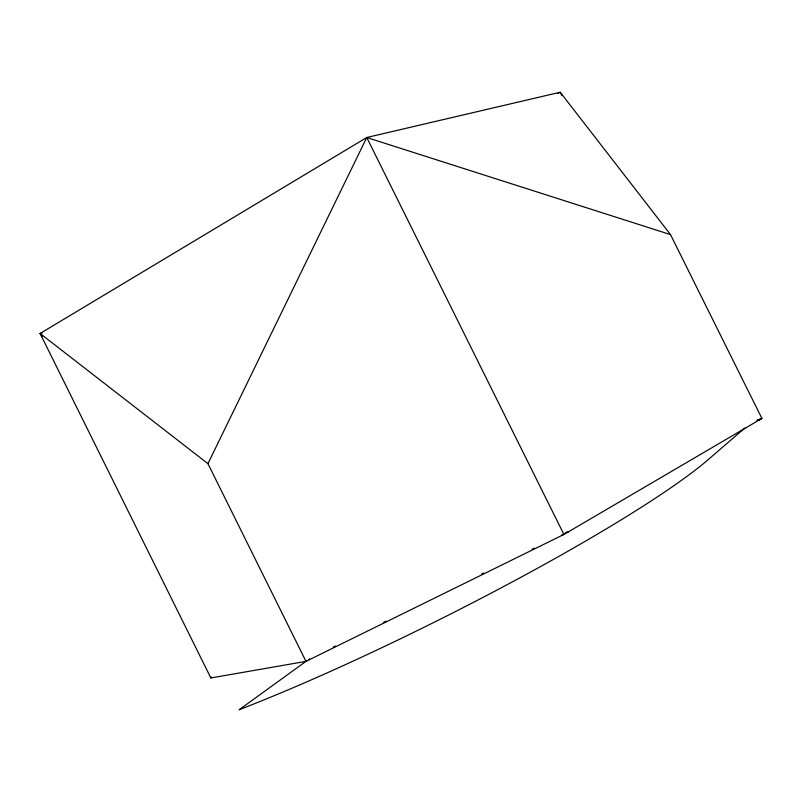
<?xml version="1.0" encoding="UTF-8"?>
<svg xmlns="http://www.w3.org/2000/svg" width="802" height="802" viewBox="0 0 802 802"><rect width="100%" height="100%" fill="white"/><g stroke="black" fill="none" stroke-linecap="round" stroke-linejoin="round"><path stroke-width="1.2" d="M309.131 659.815L309.592 658.743M305.973 661.369L207.939 463.676L366.755 137.503L560.217 92.23L670.512 234.615L761.9 418.423L563.896 534.463L305.973 661.369L210.846 677.961L40.1 333.482L366.755 137.503L670.512 234.615M210.846 677.961L211.548 676.968M744.787 428.078L709.008 458.924A340.68 38.366 -26.6 0 1 239.106 709.77L307.016 660.617M304.63 661.61L306.615 660.457M558.042 93.473L560.217 92.23L561.891 95.588M757.178 420.318L761.9 418.423L757.288 420.348M333.191 647.124L335.437 646.021M383.757 622.242L386.003 621.139M481.521 574.142L483.766 573.039M532.087 549.26L534.343 548.157M42.476 336.389L40.1 333.482L42.476 332.71M757.309 420.469L759.634 419.747M565.3 532.608L568.458 531.796M561.801 535.004L563.896 534.463L366.755 137.503M40.1 333.482L207.939 463.676M563.445 533.831L563.896 534.463"/></g></svg>
